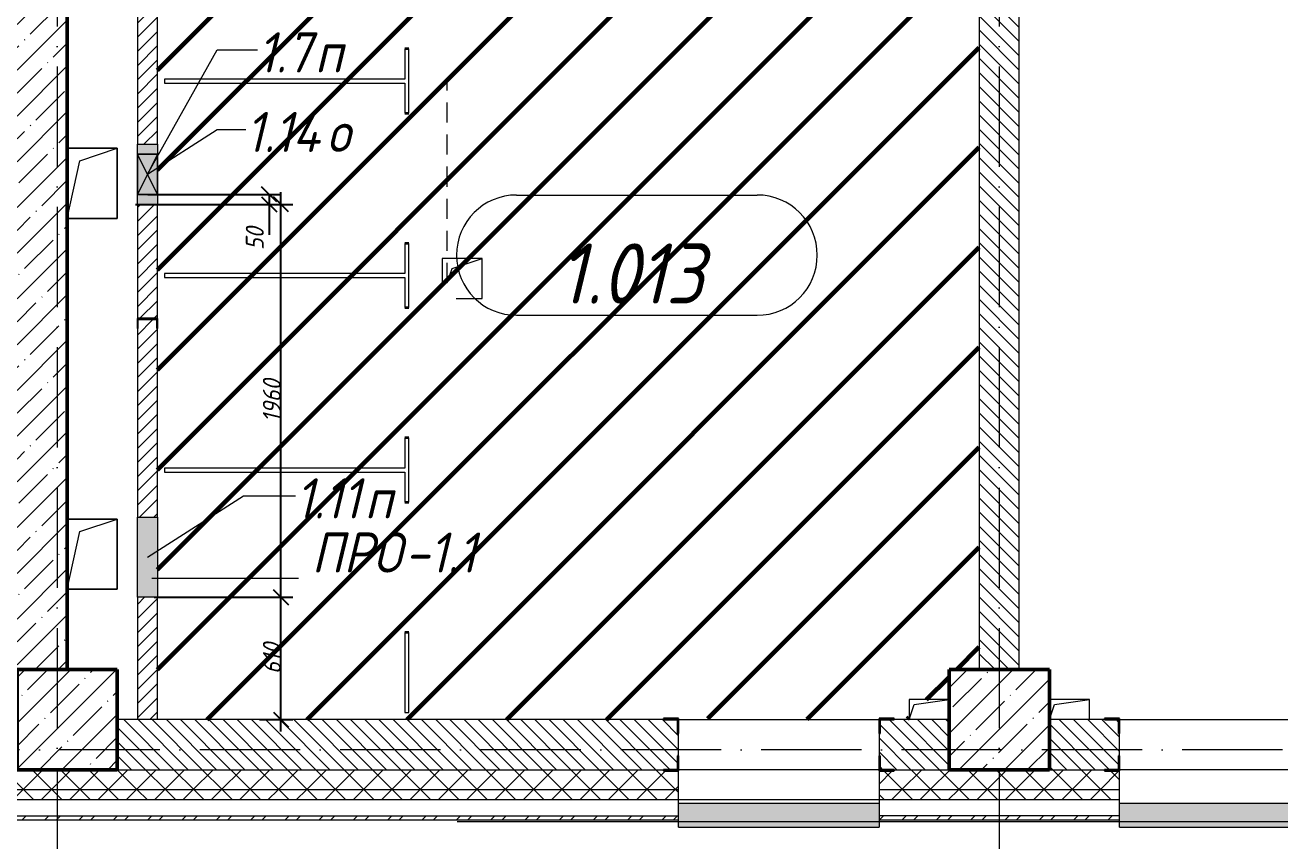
# Model space of a CAD drawing. Header units: millimetres. Extents: x -606178 to 312196, y -19338 to 632709.
# Drawn here: x -412741 to -406481, y 506620 to 510689 of the extents above; entities that cross this region are included whole.
import ezdxf

# ---------------------------------------------------------------- set-up
doc = ezdxf.new("R2010")
doc.units = ezdxf.units.MM
doc.linetypes.add('200_ШТРИХ_ш1п0_6_', pattern=[160, 100, -60])
doc.linetypes.add('50_200_ШТРИХ_1Т_ш5_п1_п1_', pattern=[700, 500, -100, 0, -100])
for name, color, linetype, lineweight in [('6.4.1) Окр пт с инж. ПТ2.16', 3, 'Continuous', 60), ('A-____-____-DIMS', 7, 'Continuous', 9), ('A-DETL-GENF-OTLN', 7, 'Continuous', 9), ('A-DOOR-OPNG-MCUT', 7, 'Continuous', 35), ('A-FLOR-____-OTLN', 7, 'Continuous', 9), ('A-GENM-____-IDEN', 7, 'Continuous', 9), ('A-GENM-____-MCUT', 7, 'Continuous', 25), ('A-GENM-____-OTLN', 7, 'Continuous', 9), ('A-GENM-____-OTLN-1', 7, 'Continuous', 25), ('A-GLAZ-____-IDEN', 7, 'Continuous', 9), ('A-GLAZ-____-OTLN', 7, 'Continuous', 9), ('A-WALL-____-MCUT', 7, 'Continuous', 13), ('A-WALL-____-MCUT-1', 7, 'Continuous', 9), ('A-WALL-____-MCUT-2', 7, 'Continuous', 50), ('A-WALL-____-OTLN', 7, 'Continuous', 9), ('A-WALL-____-PATT-1', 7, 'Continuous', 9), ('A-WALL-FNSH-MCUT-1', 7, 'Continuous', 9), ('S-COLS-____-MCUT', 7, 'Continuous', 50), ('S-COLS-____-OTLN', 7, 'Continuous', 9), ('S-GRID-____-OTLN-1', 7, '50_200_ШТРИХ_1Т_ш5_п1_п1_', 9)]:
    doc.layers.add(name, color=color, linetype=linetype, lineweight=lineweight)
for name, color, linetype, lineweight, true_color in [('A-AREA-IDEN-1', 7, 'Continuous', 9, 0x000000), ('A-DETL-GENF-OTLN-3', 9, 'Continuous', 9, 0x808080), ('A-DETL-GENF-OTLN-4', 9, '200_ШТРИХ_ш1п0_6_', 9, 0x808080), ('A-DOOR-____-OTLN-1', 7, 'Continuous', 9, 0xffffff), ('A-GLAZ-____-OTLN-1', 7, 'Continuous', 9, 0xc0c0c0), ('G-____-____-SYMB-1', 9, 'Continuous', 9, 0x808080)]:
    doc.layers.add(name, color=color, linetype=linetype, lineweight=lineweight, true_color=true_color)
doc.styles.add('ISOCPEUR_I', font='isocpeui.ttf', dxfattribs={"width": 0.9, "height": 2.5})
doc.styles.add('ISOCPEUR_I_11', font='isocpeui.ttf', dxfattribs={"width": 0.9, "height": 200})
doc.styles.add('ISOCPEUR_I_7', font='isocpeui.ttf', dxfattribs={"width": 0.9, "height": 90})
doc.dimstyles.new('ISO-1_8_0_9К_СРЕДНИЙ_Кладочные_1', dxfattribs={"dimscale": 304.8, "dimtxt": 89.638306, "dimasz": 0.246063, "dimexe": 0.19685, "dimexo": 0, "dimgap": 0, "dimtad": 1, "dimdec": 3, "dimrnd": 0.001, "dimdsep": 46, "dimtxsty": 'ISOCPEUR_I_7', "dimblk1": 'OBLIQUE', "dimblk2": 'OBLIQUE', "dimsah": 1, "dimcen": 0.09, "dimdle": 0.19685, "dimazin": 0, "dimtfac": 1, "dimtdec": 4, "dimtix": 1, "dimtmove": 0, "dimatfit": 3, "dimfxl": 1, "dimtvp": 1, "dimtolj": 1, "dimtzin": 0, "dimarcsym": 2})
doc.dimstyles.new('ISO-1_8_0_9К_СРЕДНИЙ_Кладочные_2', dxfattribs={"dimscale": 304.8, "dimtxt": 89.638306, "dimasz": 0.246063, "dimexe": 0.19685, "dimexo": 0, "dimgap": 0, "dimtad": 1, "dimdec": 3, "dimrnd": 0.001, "dimdsep": 46, "dimtxsty": 'ISOCPEUR_I_7', "dimblk1": 'OBLIQUE', "dimblk2": 'OBLIQUE', "dimsah": 1, "dimcen": 0.09, "dimdle": 0.19685, "dimazin": 0, "dimtfac": 1, "dimtdec": 4, "dimtix": 1, "dimtmove": 1, "dimatfit": 3, "dimfxl": 1, "dimtvp": 1, "dimtolj": 1, "dimtzin": 0, "dimarcsym": 2})
pattern_1 = [(135, (-425830.77, 451794.26), (-35.35534, -35.35534), [])]
pattern_2 = [(45, (-425830.77, 451794.26), (-70.71068, 70.71068), []), (135, (-425830.77, 451794.26), (-70.71068, -70.71068), [])]

# ---------------------------------------------------------------- blocks, each defined once
blk = doc.blocks.new('BSC_Колонна _Прямоугольная - 500х500-V34-АР1_План отверстий 1 этажа в осях 1-64_Ю-ЯЯ')
at = {"layer": 'S-COLS-____-OTLN'}
h = blk.add_hatch(dxfattribs=at)
h.set_pattern_fill('FP_40', color=256, style=0, pattern_type=2)
h.set_pattern_definition([(45, (-17950, -55431.04), (-114.04925, 114.04925), []), (45, (-17835.95, -55431.04), (-114.04925, 114.04925), [201.613, -40.323, 3.353, -36.97])])
h.paths.add_polyline_path([(-250, -250), (250, -250), (250, 250), (-250, 250), (-250, 178.3)], flags=0)
at = {"layer": 'S-COLS-____-MCUT'}
for p, q in [((250, 250), (-250, 250)), ((-250, 250), (-250, -250)), ((250, -250), (250, 250)), ((-250, -250), (250, -250))]:
    blk.add_line(p, q, dxfattribs=at)
blk = doc.blocks.new('DOR_ДУ_распашная__1Ст_Прямоугольная_ШЕР - Вн_650х2100h_Кабинки С_у-18405741-АР1_План отверстий 1 этажа в осях 1-64_Ю-ЯЯ')
at = {"layer": 'A-DOOR-OPNG-MCUT'}
for p, q in [((-325, -10), (-325, 10)), ((325, 10), (325, -10))]:
    blk.add_line(p, q, dxfattribs=at)
blk = doc.blocks.new('BSC_Колонна _Прямоугольная - 500х500-V64-АР1_План отверстий 1 этажа в осях 1-64_Ю-ЯЯ')
at = {"layer": 'S-COLS-____-OTLN'}
h = blk.add_hatch(dxfattribs=at)
h.set_pattern_fill('FP_72', color=256, style=0, pattern_type=2)
h.set_pattern_definition([(45, (-13300, -55431.04), (-114.04925, 114.04925), []), (45, (-13185.95, -55431.04), (-114.04925, 114.04925), [201.613, -40.323, 3.353, -36.97])])
h.paths.add_polyline_path([(-250, -250), (250, -250), (250, 250), (-250, 250), (-250, 178.3)], flags=0)
at = {"layer": 'S-COLS-____-MCUT'}
for p, q in [((250, 250), (-250, 250)), ((-250, 250), (-250, -250)), ((250, -250), (250, 250)), ((-250, -250), (250, -250))]:
    blk.add_line(p, q, dxfattribs=at)
blk = doc.blocks.new('Фахверк_СКБ_Уголок - 250_2700-27497298-АР1_План отверстий 1 этажа в осях 1-64_Ю-ЯЯ')
at = {"layer": 'A-GENM-____-MCUT'}
for p, q in [((200, 181), (125, 181)), ((125, 181), (125, 106)), ((131, 106), (131, 175)), ((131, 175), (200, 175)), ((200, 175), (200, 181)), ((125, 106), (131, 106)), ((131, -6), (125, -6)), ((125, -6), (125, -81)), ((131, -75), (131, -6)), ((125, -81), (200, -81)), ((200, -75), (131, -75)), ((200, -81), (200, -75))]:
    blk.add_line(p, q, dxfattribs=at)
blk = doc.blocks.new('154_Фахверк_СКБ_Швеллер - Тип_100_4010-27789772-АР1_План отверстий 1 этажа в осях 1-64_Ю-ЯЯ')
at = {"layer": 'A-GENM-____-MCUT'}
for p, q in [((175, 50), (125, 50)), ((125, 50), (125, -50)), ((128, 47), (175, 47)), ((128, -47), (128, 47)), ((175, 47), (175, 50)), ((125, -50), (175, -50)), ((175, -47), (128, -47)), ((175, -50), (175, -47))]:
    blk.add_line(p, q, dxfattribs=at)
blk = doc.blocks.new('AR_Отверстие Ниша - Лючок-32402355-АР1_План отверстий 1 этажа в осях 1-64_Ю-ЯЯ')
at = {"layer": 'A-GLAZ-____-OTLN'}
h = blk.add_hatch(color=256, dxfattribs=at)
h.paths.add_polyline_path([(150, 50), (100, 50), (100, -50), (150, -50)], flags=0)
h.paths.add_polyline_path([(-100, 50), (-150, 50), (-150, -50), (-100, -50)], flags=0)
for p, q in [((-150, 50), (-100, 50)), ((-150, -50), (-150, 50)), ((100, 50), (150, 50)), ((150, 50), (150, -50)), ((-100, -50), (-150, -50)), ((150, -50), (100, -50))]:
    blk.add_line(p, q, dxfattribs=at)
blk = doc.blocks.new('AR_Отверстие Ниша - Лючок-32401394-АР1_План отверстий 1 этажа в осях 1-64_Ю-ЯЯ')
at = {"layer": 'A-GLAZ-____-OTLN'}
blk.add_hatch(color=256, dxfattribs=at).paths.add_polyline_path([(200, 50), (-200, 50), (-200, -50), (200, -50)], flags=0)
for p, q in [((-200, 50), (200, 50)), ((-200, -50), (-200, 50)), ((200, 50), (200, -50)), ((200, -50), (-200, -50))]:
    blk.add_line(p, q, dxfattribs=at)
blk = doc.blocks.new('AR_Отверстие прямоугольное _в стене_ - AR_Отверстие прямоугольное _в стене__ВК-32402324-АР1_План отверстий 1 этажа в осях 1-64_Ю-ЯЯ')
at = {"layer": 'A-GLAZ-____-OTLN'}
blk.add_hatch(color=256, dxfattribs=at).paths.add_polyline_path([(100, 50), (-100, 50), (-100, -50), (100, -50)], flags=0)
at = {"layer": 'A-DETL-GENF-OTLN'}
for p, q in [((-100, -50), (-100, 50)), ((-100, 50), (100, 50)), ((100, 50), (-100, -50)), ((-100, 50), (100, -50)), ((100, 50), (-100, 50)), ((-100, 50), (-100, -50)), ((100, 50), (100, -50)), ((100, -50), (100, 50)), ((100, -50), (-100, -50)), ((-100, -50), (100, -50))]:
    blk.add_line(p, q, dxfattribs=at)
blk = doc.blocks.new('AR_Отверстие прямоугольное _в плите_ - AR_Отверстие прямоугольное _в плите_-V181-АР1_План отверстий 1 этажа в осях 1-64_Ю-ЯЯ')
at = {"layer": 'A-GENM-____-OTLN'}
for p, q in [((125, 175), (-125, 175)), ((-62.5, 112.5), (125, 175)), ((125, -175), (125, 175)), ((-125, -175), (-62.5, 112.5)), ((-125, -175), (125, -175))]:
    blk.add_line(p, q, dxfattribs=at)
blk = doc.blocks.new('AR_Отверстие прямоугольное _в плите_ - AR_Отверстие прямоугольное _в плите_-V182-АР1_План отверстий 1 этажа в осях 1-64_Ю-ЯЯ')
at = {"layer": 'A-GENM-____-OTLN'}
for p, q in [((100, 100), (-100, 100)), ((-100, 100), (-100, -21.9)), ((-50, 50), (100, 100)), ((100, -100), (100, 100)), ((-74, -21.9), (-50, 50)), ((-30.3, -100), (100, -100))]:
    blk.add_line(p, q, dxfattribs=at)
blk = doc.blocks.new('AR_Отверстие прямоугольное _в плите_ - AR_Отверстие прямоугольное _в плите_-30511788-АР1_План отверстий 1 этажа в осях 1-64_Ю-ЯЯ')
at = {"layer": 'A-GENM-____-OTLN'}
for p, q in [((100, 50), (-100, 50)), ((-100, 50), (-100, -50)), ((-100, -50), (-75, 25)), ((-75, 25), (100, 50))]:
    blk.add_line(p, q, dxfattribs=at)
blk = doc.blocks.new('AR_Отверстие прямоугольное _в плите_ - AR_Отверстие прямоугольное _в плите_-V206-АР1_План отверстий 1 этажа в осях 1-64_Ю-ЯЯ')
at = {"layer": 'A-GENM-____-OTLN'}
for p, q in [((100, 50), (-100, 50)), ((-100, -50), (-75, 25)), ((-75, 25), (100, 50)), ((100, -50), (100, 50))]:
    blk.add_line(p, q, dxfattribs=at)
blk = doc.blocks.new('Отлив_СКБ - Отлив витража_120_НВФ-31885283-АР1_План отверстий 1 этажа в осях 1-64_Ю-ЯЯ')
at = {"layer": 'A-GLAZ-____-OTLN-1'}
for points in [[(425.8, -2), (1000, -2), (1000, 0), (0, 0), (0, -2)], [(425.8, -120), (1000, -120), (1000, -2), (0, -2), (0, -120)]]:
    blk.add_hatch(color=256, dxfattribs=at).paths.add_polyline_path(points, flags=0)
at = {"layer": 'A-GLAZ-____-OTLN'}
for p, q in [((0, 0), (1000, 0)), ((1000, -2), (0, -2)), ((0, -120), (0, -83)), ((0, -120), (1000, -120)), ((1000, -83), (1000, -120))]:
    blk.add_line(p, q, dxfattribs=at)
blk = doc.blocks.new('Отлив_СКБ - Отлив витража_120_НВФ-31885687-АР1_План отверстий 1 этажа в осях 1-64_Ю-ЯЯ')
at = {"layer": 'A-GLAZ-____-OTLN-1'}
for points in [[(0, -2), (1800, -2), (1800, 0), (0, 0)], [(877.1, -120), (1800, -120), (1800, -2), (0, -2), (0, -120)]]:
    blk.add_hatch(color=256, dxfattribs=at).paths.add_polyline_path(points, flags=0)
at = {"layer": 'A-GLAZ-____-OTLN'}
for p, q in [((0, 0), (1800, 0)), ((1800, -2), (0, -2)), ((0, -120), (0, -83)), ((0, -120), (1800, -120)), ((1800, -83), (1800, -120))]:
    blk.add_line(p, q, dxfattribs=at)
blk = doc.blocks.new('DET_L_Имитация разреза_ISO2-5 - Вправо-29859192-АР1_План отверстий 1 этажа в осях 1-64_Ю-ЯЯ')
at = {"layer": 'A-DETL-GENF-OTLN-4'}
blk.add_line((143.1, 0), (1144, 0), dxfattribs=at)
blk = doc.blocks.new('_Oblique')
at = {"color": 0, "linetype": 'ByBlock', "lineweight": -2}
blk.add_line((-0.5, -0.5), (0.5, 0.5), dxfattribs=at)
blk = doc.blocks.new('*D4438')
at = {"layer": 'A-____-____-DIMS', "color": 0, "lineweight": -2, "transparency": 16777216}
for p, q in [((-411464.6, 507165.3), (-411464.6, 507895.3)), ((-412096.9, 507835.3), (-411404.6, 507835.3)), ((-411570.7, 507225.3), (-411404.6, 507225.3))]:
    blk.add_line(p, q, dxfattribs=at)
at = {"layer": 'Defpoints', "color": 0, "transparency": 16777216}
for p in [(-412096.9, 507835.3), (-411464.6, 507835.3), (-411570.7, 507225.3)]:
    blk.add_point(p, dxfattribs=at)
at = {"layer": 'A-____-____-DIMS', "color": 0, "lineweight": -2, "transparency": 16777216, "xscale": 75, "yscale": 75, "zscale": 75}
for p, rotation in [((-411464.6, 507835.3), 90), ((-411464.6, 507225.3), 270)]:
    blk.add_blockref('_Oblique', p, dxfattribs=dict(at, rotation=rotation))
at = {"layer": 'A-____-____-DIMS', "color": 0, "transparency": 16777216, "insert": (-411509.6, 507530.3), "char_height": 90, "width": 368.207, "attachment_point": 5, "rotation": 90, "style": 'ISOCPEUR_I_7'}
blk.add_mtext('\\A1;610', dxfattribs=at)
blk = doc.blocks.new('*D4439')
at = {"layer": 'A-____-____-DIMS', "color": 0, "lineweight": -2, "transparency": 16777216}
for p, q in [((-411464.6, 507775.3), (-411464.6, 509855.3)), ((-412189.8, 509795.3), (-411404.6, 509795.3)), ((-412096.9, 507835.3), (-411404.6, 507835.3))]:
    blk.add_line(p, q, dxfattribs=at)
at = {"layer": 'Defpoints', "color": 0, "transparency": 16777216}
for p in [(-412189.8, 509795.3), (-411464.6, 509795.3), (-412096.9, 507835.3)]:
    blk.add_point(p, dxfattribs=at)
at = {"layer": 'A-____-____-DIMS', "color": 0, "lineweight": -2, "transparency": 16777216, "xscale": 75, "yscale": 75, "zscale": 75}
for p, rotation in [((-411464.6, 509795.3), 90), ((-411464.6, 507835.3), 270)]:
    blk.add_blockref('_Oblique', p, dxfattribs=dict(at, rotation=rotation))
at = {"layer": 'A-____-____-DIMS', "color": 0, "transparency": 16777216, "insert": (-411509.6, 508815.3), "char_height": 90, "width": 504.733, "attachment_point": 5, "rotation": 90, "style": 'ISOCPEUR_I_7'}
blk.add_mtext('\\A1;1960', dxfattribs=at)
blk = doc.blocks.new('*D4440')
at = {"layer": 'A-____-____-DIMS', "color": 0, "lineweight": -2, "transparency": 16777216}
for p, q in [((-412128.7, 509845.3), (-411463.1, 509845.3)), ((-411523.1, 509845.3), (-411523.1, 509735.3)), ((-412189.8, 509795.3), (-411463.1, 509795.3)), ((-411523.1, 509795.3), (-411523.1, 509643.4))]:
    blk.add_line(p, q, dxfattribs=at)
at = {"layer": 'Defpoints', "color": 0, "transparency": 16777216}
for p in [(-412128.7, 509845.3), (-411523.1, 509845.3), (-412189.8, 509795.3)]:
    blk.add_point(p, dxfattribs=at)
at = {"layer": 'A-____-____-DIMS', "color": 0, "lineweight": -2, "transparency": 16777216, "xscale": 75, "yscale": 75, "zscale": 75}
for p, rotation in [((-411523.1, 509845.3), 90), ((-411523.1, 509795.3), 270)]:
    blk.add_blockref('_Oblique', p, dxfattribs=dict(at, rotation=rotation))
at = {"layer": 'A-____-____-DIMS', "color": 0, "transparency": 16777216, "insert": (-411639.8, 509566.9), "char_height": 90, "width": 273.052, "attachment_point": 1, "rotation": 90, "line_spacing_factor": 1.149209, "style": 'ISOCPEUR_I_7'}
blk.add_mtext('\\A1;50', dxfattribs=at)
blk = doc.blocks.new('AAR_СКБ_Марка_помещения_1_5 ммп - Номер _ Площадь-27962135-АИ_План этажа_Стены_1')
at = {"layer": 'A-AREA-IDEN-1'}
for p, q in [((-2.987, 3), (3.013, 3)), ((-2.987, 0), (3.013, 0))]:
    blk.add_line(p, q, dxfattribs=at)
for centre, start, end in [((-2.987, 1.5), 90, 270), ((3.013, 1.5), 270, 90)]:
    blk.add_arc(centre, 1.5, start, end, dxfattribs=at)

msp = doc.modelspace()

# ---------------------------------------------------------------- hatches: boundary and pattern name
at = {"layer": '6.4.1) Окр пт с инж. ПТ2.16'}
h = msp.add_hatch(dxfattribs=at)
h.set_pattern_fill('ANSI31', color=256, scale=111)
h.paths.add_polyline_path([(-407980.7712, 514475.3011), (-408130.7712, 514475.3011), (-408130.7712, 514775.3011), (-408255.7712, 514775.3011), (-408255.7712, 514769.3011), (-408330.7712, 514769.3011), (-408330.7712, 514775.3011), (-409480.7712, 514775.3011), (-409480.7712, 514769.3011), (-409555.7712, 514769.3011), (-409920.7712, 514771.0962), (-409920.7712, 514575.3011), (-409920.7712, 514375.3011), (-409920.7712, 514175.3011), (-409920.7712, 513105.3011), (-409920.7712, 513055.3011), (-409920.7712, 511505.3011), (-409230.7712, 511505.3011), (-409180.7712, 511505.3011), (-409180.7712, 511405.3011), (-409230.7712, 511405.3011), (-411730.7712, 511405.3011), (-412080.7712, 511405.3011), (-412080.7712, 510095.3011), (-412080.7712, 510045.3011), (-412080.7712, 509845.3011), (-412080.7712, 509795.3011), (-412080.7712, 509225.3011), (-412080.7712, 509175.3011), (-412080.7712, 508235.3011), (-412080.7712, 507835.3011), (-412080.7712, 507225.3011), (-409555.7712, 507225.3011), (-409555.7712, 507231.3011), (-409480.7712, 507231.3011), (-408480.7712, 507225.3011), (-408480.7712, 507231.3011), (-408405.7712, 507231.3011), (-408330.7712, 507229.6648), (-408330.7712, 507325.3011), (-408130.7712, 507325.3011), (-408130.7712, 507475.3011), (-407980.7712, 507475.3011), (-407980.7712, 510975.3011), (-407986.7712, 510975.3011), (-407986.7712, 511050.3011)])
at = {"layer": 'A-WALL-____-PATT-1'}
h = msp.add_hatch(dxfattribs=at)
h.set_pattern_fill('FP_13', color=256, style=0, pattern_type=2)
h.set_pattern_definition([(45, (-425830.77, 451794.26), (-114.04925, 114.04925), []), (45, (-425716.72, 451794.26), (-114.04925, 114.04925), [201.612, -40.322, 3.353, -36.97])])
h.paths.add_polyline_path([(-412780.7712, 507475.3011), (-412530.7712, 507475.3011), (-412530.7712, 514975.3011), (-412780.7712, 514975.3011), (-412780.7712, 509018.1171)], flags=0)
h = msp.add_hatch(dxfattribs=at)
h.set_pattern_fill('FP_5', color=256, style=0, pattern_type=2)
h.set_pattern_definition([(45, (-425830.77, 451794.26), (-35.35534, 35.35534), [])])
h.paths.add_polyline_path([(-412080.7712, 507225.3011), (-412080.7712, 507835.3011), (-412180.7712, 507835.3011), (-412180.7712, 507225.3011)], flags=0)
h.paths.add_polyline_path([(-412080.7712, 508235.3011), (-412080.7712, 509175.3011), (-412083.7712, 509175.3011), (-412083.7712, 509222.3011), (-412177.7712, 509222.3011), (-412177.7712, 509175.3011), (-412180.7712, 509175.3011), (-412180.7712, 508235.3011), (-412156.6085, 508235.3011)], flags=0)
h.paths.add_polyline_path([(-412180.7712, 509225.3011), (-412080.7712, 509225.3011), (-412080.7712, 509795.3011), (-412180.7712, 509795.3011)], flags=0)
h.paths.add_polyline_path([(-412112.1109, 510095.3011), (-412080.7712, 510095.3011), (-412080.7712, 512475.3011), (-412180.7712, 512475.3011), (-412180.7712, 510095.3011)], flags=0)
h.paths.add_polyline_path([(-412125.7253, 512975.3011), (-412080.7712, 512975.3011), (-412080.7712, 514775.3011), (-412180.7712, 514775.3011), (-412180.7712, 512975.3011), (-412127.3587, 512975.3011)], flags=0)
h = msp.add_hatch(dxfattribs=at)
h.set_pattern_fill('FP_6', color=256, style=0, pattern_type=2)
h.set_pattern_definition(pattern_1)
h.paths.add_polyline_path([(-407980.7712, 507475.3011), (-407780.7712, 507475.3011), (-407780.7712, 510975.3011), (-407849.7712, 510975.3011), (-407849.7712, 510981.3011), (-407780.7712, 510981.3011), (-407780.7712, 514475.3011), (-407980.7712, 514475.3011), (-407980.7712, 510981.3011), (-407911.7712, 510981.3011), (-407911.7712, 510975.3011), (-407980.7712, 510975.3011), (-407980.7712, 509018.1171)], flags=0)
h = msp.add_hatch(dxfattribs=at)
h.set_pattern_fill('FP_6', color=256, style=0, pattern_type=2)
h.set_pattern_definition(pattern_1)
h.paths.add_polyline_path([(-408405.7712, 506975.3011), (-408130.7712, 506975.3011), (-408130.7712, 507225.3011), (-408474.7712, 507225.3011), (-408474.7712, 507156.3011), (-408480.7712, 507156.3011), (-408480.7712, 507044.3011), (-408474.7712, 507044.3011), (-408474.7712, 506975.3011)], flags=0)
h.paths.add_polyline_path([(-409486.7712, 506975.3011), (-409486.7712, 507044.3011), (-409480.7712, 507044.3011), (-409480.7712, 507156.3011), (-409486.7712, 507156.3011), (-409486.7712, 507225.3011), (-412280.7712, 507225.3011), (-412280.7712, 506975.3011), (-409555.7712, 506975.3011)], flags=0)
h = msp.add_hatch(dxfattribs=at)
h.set_pattern_fill('FP_6', color=256, style=0, pattern_type=2)
h.set_pattern_definition(pattern_1)
h.paths.add_polyline_path([(-405405.7712, 506975.3011), (-405130.7712, 506975.3011), (-405130.7712, 507225.3011), (-405474.7712, 507225.3011), (-405474.7712, 507156.3011), (-405480.7712, 507156.3011), (-405480.7712, 507044.3011), (-405474.7712, 507044.3011), (-405474.7712, 506975.3011)], flags=0)
h.paths.add_polyline_path([(-407630.7712, 506975.3011), (-407286.7712, 506975.3011), (-407286.7712, 507044.3011), (-407280.7712, 507044.3011), (-407280.7712, 507156.3011), (-407286.7712, 507156.3011), (-407287.4229, 507225.3011), (-407630.7712, 507225.3011)], flags=0)
h = msp.add_hatch(dxfattribs=at)
h.set_pattern_fill('FP_1', color=256, style=0, pattern_type=2)
h.set_pattern_definition(pattern_2)
h.paths.add_polyline_path([(-381405.7712, 506875.3011), (-380615.7712, 506875.3011), (-380615.7712, 506975.3011), (-381405.7712, 506975.3011), (-381405.7712, 506969.3011), (-381480.7712, 506969.3011), (-381480.7712, 506875.3011)], flags=0)
h.paths.add_polyline_path([(-383426.1639, 506875.3011), (-383280.7712, 506875.3011), (-383280.7712, 506969.3011), (-383355.7712, 506969.3011), (-383355.7712, 506975.3011), (-384405.7712, 506975.3011), (-384405.7712, 506969.3011), (-384480.7712, 506969.3011), (-384480.7712, 506875.3011)], flags=0)
h.paths.add_polyline_path([(-386280.7712, 506875.3011), (-386280.7712, 506969.3011), (-386355.7712, 506969.3011), (-386355.7712, 506975.3011), (-387405.7712, 506975.3011), (-387405.7712, 506969.3011), (-387480.7712, 506969.3011), (-387480.7712, 506875.3011), (-386961.1652, 506875.3011)], flags=0)
h.paths.add_polyline_path([(-390130.7712, 506875.3011), (-389280.7712, 506875.3011), (-389280.7712, 506969.3011), (-389355.7712, 506969.3011), (-389355.7712, 506975.3011), (-390405.7712, 506975.3011), (-390405.7712, 506969.3011), (-390480.7712, 506969.3011), (-390480.7712, 506875.3011), (-390405.7712, 506875.3011)], flags=0)
h.paths.add_polyline_path([(-392280.7712, 506875.3011), (-392280.7712, 506969.3011), (-392355.7712, 506969.3011), (-392355.7712, 506975.3011), (-393405.7712, 506975.3011), (-393405.7712, 506969.3011), (-393480.7712, 506969.3011), (-393480.7712, 506875.3011), (-392286.7712, 506875.3011)], flags=0)
h.paths.add_polyline_path([(-395280.7712, 506875.3011), (-395280.7712, 506969.3011), (-395355.7712, 506969.3011), (-395355.7712, 506975.3011), (-396405.7712, 506975.3011), (-396405.7712, 506969.3011), (-396480.7712, 506969.3011), (-396480.7712, 506875.3011), (-395798.6686, 506875.3011)], flags=0)
h.paths.add_polyline_path([(-399333.6699, 506875.3011), (-398280.7712, 506875.3011), (-398280.7712, 506969.3011), (-398355.7712, 506969.3011), (-398355.7712, 506975.3011), (-399405.7712, 506975.3011), (-399405.7712, 506969.3011), (-399480.7712, 506969.3011), (-399480.7712, 506875.3011)], flags=0)
h.paths.add_polyline_path([(-401280.7712, 506875.3011), (-401280.7712, 506969.3011), (-401355.7712, 506969.3011), (-401355.7712, 506975.3011), (-402405.7712, 506975.3011), (-402405.7712, 506969.3011), (-402480.7712, 506969.3011), (-402480.7712, 506875.3011), (-401984.9209, 506875.3011)], flags=0)
h.paths.add_polyline_path([(-405480.7712, 506875.3011), (-404280.7712, 506875.3011), (-404280.7712, 506969.3011), (-404355.7712, 506969.3011), (-404355.7712, 506975.3011), (-405405.7712, 506975.3011), (-405405.7712, 506969.3011), (-405480.7712, 506969.3011)], flags=0)
h.paths.add_polyline_path([(-407630.7712, 506875.3011), (-407280.7712, 506875.3011), (-407280.7712, 506969.3011), (-407355.7712, 506969.3011), (-407355.7712, 506975.3011), (-408405.7712, 506975.3011), (-408405.7712, 506969.3011), (-408480.7712, 506969.3011), (-408480.7712, 506875.3011), (-408130.7712, 506875.3011)], flags=0)
h.paths.add_polyline_path([(-409938.6739, 506875.3011), (-409480.7712, 506875.3011), (-409480.7712, 506969.3011), (-409555.7712, 506969.3011), (-409555.7712, 506975.3011), (-416180.7712, 506975.3011), (-416180.7712, 506875.3011), (-411706.1746, 506875.3011)], flags=0)
h.paths.add_polyline_path([(-417580.7712, 506875.3011), (-417580.7712, 506975.3011), (-418180.7712, 506975.3011), (-418180.7712, 506875.3011)], flags=0)
h.paths.add_polyline_path([(-420280.7712, 506875.3011), (-420280.7712, 506975.3011), (-428280.7712, 506975.3011), (-428280.7712, 506875.3011), (-422311.1786, 506875.3011)], flags=0)
h = msp.add_hatch(dxfattribs=at)
h.set_pattern_fill('FP_1', color=256, style=0, pattern_type=2)
h.set_pattern_definition(pattern_2)
h.paths.add_polyline_path([(-380615.7712, 506825.3011), (-380615.7712, 506875.3011), (-381480.7712, 506875.3011), (-381480.7712, 506825.3011), (-380774.9129, 506825.3011)], flags=0)
h.paths.add_polyline_path([(-383426.1639, 506825.3011), (-383280.7712, 506825.3011), (-383280.7712, 506875.3011), (-384480.7712, 506875.3011), (-384480.7712, 506825.3011)], flags=0)
h.paths.add_polyline_path([(-386280.7712, 506825.3011), (-386280.7712, 506875.3011), (-387480.7712, 506875.3011), (-387480.7712, 506825.3011), (-386961.1652, 506825.3011)], flags=0)
h.paths.add_polyline_path([(-389280.7712, 506825.3011), (-389280.7712, 506875.3011), (-390480.7712, 506875.3011), (-390480.7712, 506825.3011), (-389612.4162, 506825.3011)], flags=0)
h.paths.add_polyline_path([(-392280.7712, 506825.3011), (-392280.7712, 506875.3011), (-393480.7712, 506875.3011), (-393480.7712, 506825.3011), (-393147.4176, 506825.3011)], flags=0)
h.paths.add_polyline_path([(-398449.9196, 506825.3011), (-398280.7712, 506825.3011), (-398280.7712, 506875.3011), (-399480.7712, 506875.3011), (-399480.7712, 506825.3011), (-398891.7947, 506825.3011)], flags=0)
h.paths.add_polyline_path([(-396480.7712, 506825.3011), (-395280.7712, 506825.3011), (-395280.7712, 506875.3011), (-396480.7712, 506875.3011)], flags=0)
h.paths.add_polyline_path([(-402480.7712, 506825.3011), (-401280.7712, 506825.3011), (-401280.7712, 506875.3011), (-402480.7712, 506875.3011)], flags=0)
h.paths.add_polyline_path([(-405480.7712, 506825.3011), (-404280.7712, 506825.3011), (-404280.7712, 506875.3011), (-405480.7712, 506875.3011)], flags=0)
h.paths.add_polyline_path([(-408480.7712, 506825.3011), (-407280.7712, 506825.3011), (-407280.7712, 506875.3011), (-408480.7712, 506875.3011)], flags=0)
h.paths.add_polyline_path([(-409938.6739, 506825.3011), (-409480.7712, 506825.3011), (-409480.7712, 506875.3011), (-416180.7712, 506875.3011), (-416180.7712, 506825.3011), (-411706.1746, 506825.3011)], flags=0)
h.paths.add_polyline_path([(-417580.7712, 506825.3011), (-417580.7712, 506875.3011), (-418180.7712, 506875.3011), (-418180.7712, 506825.3011)], flags=0)
h.paths.add_polyline_path([(-420280.7712, 506825.3011), (-420280.7712, 506875.3011), (-428380.7712, 506875.3011), (-428380.7712, 506825.3011), (-422311.1786, 506825.3011)], flags=0)
h = msp.add_hatch(dxfattribs=at)
h.set_pattern_fill('FP_3', color=256, style=0, pattern_type=2)
h.set_pattern_definition([(45, (-425830.77, 451794.26), (-85.53659, 85.53659), []), (45, (-425773.75, 451794.26), (-85.53659, 85.53659), [])])
h.paths.add_polyline_path([(-380774.9129, 506725.3011), (-380615.7712, 506725.3011), (-380615.7712, 506745.3011), (-381480.7712, 506745.3011), (-381480.7712, 506725.3011)], flags=0)
h.paths.add_polyline_path([(-383426.1639, 506725.3011), (-383280.7712, 506725.3011), (-383280.7712, 506745.3011), (-384480.7712, 506745.3011), (-384480.7712, 506725.3011)], flags=0)
h.paths.add_polyline_path([(-386961.1652, 506725.3011), (-386280.7712, 506725.3011), (-386280.7712, 506745.3011), (-387480.7712, 506745.3011), (-387480.7712, 506725.3011)], flags=0)
h.paths.add_polyline_path([(-389612.4162, 506725.3011), (-389280.7712, 506725.3011), (-389280.7712, 506745.3011), (-390480.7712, 506745.3011), (-390480.7712, 506725.3011), (-390054.2914, 506725.3011)], flags=0)
h.paths.add_polyline_path([(-392280.7712, 506725.3011), (-392280.7712, 506745.3011), (-393480.7712, 506745.3011), (-393480.7712, 506725.3011), (-393147.4176, 506725.3011)], flags=0)
h.paths.add_polyline_path([(-395798.6686, 506725.3011), (-395280.7712, 506725.3011), (-395280.7712, 506745.3011), (-396480.7712, 506745.3011), (-396480.7712, 506725.3011)], flags=0)
h.paths.add_polyline_path([(-398449.9196, 506725.3011), (-398280.7712, 506725.3011), (-398280.7712, 506745.3011), (-399480.7712, 506745.3011), (-399480.7712, 506725.3011), (-398891.7947, 506725.3011)], flags=0)
h.paths.add_polyline_path([(-402480.7712, 506725.3011), (-401280.7712, 506725.3011), (-401280.7712, 506745.3011), (-402480.7712, 506745.3011)], flags=0)
h.paths.add_polyline_path([(-404636.1719, 506725.3011), (-404280.7712, 506725.3011), (-404280.7712, 506745.3011), (-405480.7712, 506745.3011), (-405480.7712, 506725.3011)], flags=0)
h.paths.add_polyline_path([(-407280.7712, 506725.3011), (-407280.7712, 506745.3011), (-408480.7712, 506745.3011), (-408480.7712, 506725.3011), (-407287.4229, 506725.3011)], flags=0)
h.paths.add_polyline_path([(-409938.6739, 506725.3011), (-409480.7712, 506725.3011), (-409480.7712, 506745.3011), (-416180.7712, 506745.3011), (-416180.7712, 506725.3011), (-411706.1746, 506725.3011)], flags=0)
h.paths.add_polyline_path([(-418180.7712, 506725.3011), (-417580.7712, 506725.3011), (-417580.7712, 506745.3011), (-418180.7712, 506745.3011)], flags=0)
h.paths.add_polyline_path([(-420280.7712, 506725.3011), (-420280.7712, 506745.3011), (-428510.7712, 506745.3011), (-428510.7712, 506725.3011), (-422311.1786, 506725.3011)], flags=0)

# ---------------------------------------------------------------- linework, layer by layer
at = {"layer": 'A-FLOR-____-OTLN'}
for p, q in [((-412530.7712, 510075.3011), (-412280.7712, 510075.3011)), ((-412280.7712, 510075.3011), (-412280.7712, 509725.3011)), ((-412280.7712, 509725.3011), (-412530.7712, 509725.3011)), ((-412530.7712, 508225.3011), (-412280.7712, 508225.3011)), ((-412280.7712, 508225.3011), (-412280.7712, 507875.3011)), ((-412280.7712, 507875.3011), (-412530.7712, 507875.3011))]:
    msp.add_line(p, q, dxfattribs=at)
at = {"layer": 'A-GENM-____-IDEN'}
msp.add_line((-412108.3843, 507931.5564), (-411376.6198, 507931.5564), dxfattribs=at)
at = {"layer": 'A-GLAZ-____-IDEN'}
for p, q in [((-412130.7712, 509945.3011), (-411782.741, 510565.8594)), ((-411782.741, 510565.8594), (-411580.7712, 510565.8594)), ((-412130.7712, 509945.3011), (-411782.741, 510168.8594)), ((-411782.741, 510168.8594), (-411640.1712, 510168.8594)), ((-412130.7712, 508035.3011), (-411651.3295, 508341.317)), ((-411651.3295, 508341.317), (-411391.5418, 508341.317))]:
    msp.add_line(p, q, dxfattribs=at)
at = {"layer": 'A-WALL-____-MCUT'}
for p, q in [((-407980.7712, 510975.3011), (-407980.7712, 507475.3011)), ((-407780.7712, 507475.3011), (-407780.7712, 510975.3011)), ((-409555.7712, 507225.3011), (-412280.7712, 507225.3011)), ((-408130.7712, 507225.3011), (-408405.7712, 507225.3011)), ((-407355.7712, 507225.3011), (-407630.7712, 507225.3011)), ((-409480.7712, 507044.3011), (-409480.7712, 507156.3011)), ((-408480.7712, 507156.3011), (-408480.7712, 507044.3011)), ((-407280.7712, 507044.3011), (-407280.7712, 507156.3011)), ((-409480.7712, 506745.3011), (-409480.7712, 506969.3011)), ((-408480.7712, 506969.3011), (-408480.7712, 506745.3011)), ((-407280.7712, 506745.3011), (-407280.7712, 506969.3011)), ((-416180.7712, 506745.3011), (-409480.7712, 506745.3011)), ((-407280.7712, 506745.3011), (-408480.7712, 506745.3011))]:
    msp.add_line(p, q, dxfattribs=at)
at = {"layer": 'A-WALL-____-MCUT-1'}
for p, q in [((-412280.7712, 506975.3011), (-409555.7712, 506975.3011)), ((-408405.7712, 506975.3011), (-408130.7712, 506975.3011)), ((-407630.7712, 506975.3011), (-407355.7712, 506975.3011)), ((-409480.7712, 506875.3011), (-416180.7712, 506875.3011)), ((-407280.7712, 506875.3011), (-408480.7712, 506875.3011)), ((-409480.7712, 506825.3011), (-416180.7712, 506825.3011)), ((-407280.7712, 506825.3011), (-408480.7712, 506825.3011))]:
    msp.add_line(p, q, dxfattribs=at)
at = {"layer": 'A-WALL-____-MCUT-2'}
msp.add_line((-412530.7712, 507475.3011), (-412530.7712, 514975.3011), dxfattribs=at)
at = {"layer": 'A-WALL-____-OTLN'}
for p, q in [((-409480.7712, 507225.3011), (-408480.7712, 507225.3011)), ((-407280.7712, 507225.3011), (-405480.7712, 507225.3011)), ((-408480.7712, 506975.3011), (-409480.7712, 506975.3011)), ((-405480.7712, 506975.3011), (-407280.7712, 506975.3011)), ((-408480.7712, 506825.3011), (-409480.7712, 506825.3011))]:
    msp.add_line(p, q, dxfattribs=at)
at = {"layer": 'A-WALL-FNSH-MCUT-1'}
for p, q in [((-412180.7712, 512475.3011), (-412180.7712, 510095.3011)), ((-412080.7712, 510095.3011), (-412080.7712, 511405.3011)), ((-410845.7712, 510570.3011), (-410845.7712, 510420.3011)), ((-410825.7712, 510250.3011), (-410825.7712, 510570.3011)), ((-410845.7712, 510420.3011), (-412045.7712, 510420.3011)), ((-412045.7712, 510420.3011), (-412045.7712, 510400.3011)), ((-412045.7712, 510400.3011), (-410845.7712, 510400.3011)), ((-410845.7712, 510400.3011), (-410845.7712, 510250.3011)), ((-412180.7712, 509795.3011), (-412180.7712, 509225.3011)), ((-412080.7712, 509225.3011), (-412080.7712, 509795.3011)), ((-410845.7712, 509600.3011), (-410845.7712, 509450.3011)), ((-410825.7712, 509280.3011), (-410825.7712, 509600.3011)), ((-410845.7712, 509450.3011), (-412045.7712, 509450.3011)), ((-412045.7712, 509450.3011), (-412045.7712, 509430.3011)), ((-412045.7712, 509430.3011), (-410845.7712, 509430.3011)), ((-410845.7712, 509430.3011), (-410845.7712, 509280.3011)), ((-412180.7712, 509175.3011), (-412180.7712, 508235.3011)), ((-412080.7712, 508235.3011), (-412080.7712, 509175.3011)), ((-410845.7712, 508630.3011), (-410845.7712, 508480.3011)), ((-410825.7712, 508310.3011), (-410825.7712, 508630.3011)), ((-410845.7712, 508480.3011), (-412045.7712, 508480.3011)), ((-412045.7712, 508480.3011), (-412045.7712, 508460.3011)), ((-412045.7712, 508460.3011), (-410845.7712, 508460.3011)), ((-410845.7712, 508460.3011), (-410845.7712, 508310.3011)), ((-412180.7712, 507835.3011), (-412180.7712, 507225.3011)), ((-412080.7712, 507225.3011), (-412080.7712, 507835.3011)), ((-410845.7712, 507660.3011), (-410845.7712, 507260.3011)), ((-410825.7712, 507260.3011), (-410825.7712, 507660.3011)), ((-410845.7712, 507260.3011), (-410825.7712, 507260.3011)), ((-416180.7712, 506725.3011), (-409480.7712, 506725.3011)), ((-409480.7712, 506725.3011), (-409480.7712, 506745.3011)), ((-408480.7712, 506745.3011), (-408480.7712, 506725.3011)), ((-408480.7712, 506725.3011), (-407280.7712, 506725.3011)), ((-407280.7712, 506725.3011), (-407280.7712, 506745.3011))]:
    msp.add_line(p, q, dxfattribs=at)
at = {"layer": 'G-____-____-SYMB-1'}
msp.add_line((-403320.7712, 506715.7844), (-410584.5002, 506715.7844), dxfattribs=at)
at = {"layer": 'S-GRID-____-OTLN-1'}
for p, q in [((-412580.7712, 542687.1106), (-412580.7712, 504685.847)), ((-407880.7712, 542687.1106), (-407880.7712, 504685.847)), ((-321756.3646, 507075.3011), (-430499.5414, 507075.3011))]:
    msp.add_line(p, q, dxfattribs=at)

# ---------------------------------------------------------------- block references
at = {"layer": 'A-AREA-IDEN-1', "xscale": 199.9999999999999, "yscale": 199.9999999999999, "zscale": 199.9999999999999}
msp.add_blockref('AAR_СКБ_Марка_помещения_1_5 ммп - Номер _ Площадь-27962135-АИ_План этажа_Стены_1', (-409691.364, 509241.9543), dxfattribs=at)
at = {"layer": 'A-DETL-GENF-OTLN-3', "rotation": 90.00000000000072}
msp.add_blockref('DET_L_Имитация разреза_ISO2-5 - Вправо-29859192-АР1_План отверстий 1 этажа в осях 1-64_Ю-ЯЯ', (-410634.4361, 509260.3011), dxfattribs=at)
at = {"layer": 'A-DOOR-____-OTLN-1', "rotation": 90.00000000000007}
for p in [(-410835.7712, 510895.3011), (-410835.7712, 509925.3011), (-410835.7712, 508955.3011), (-410835.7712, 507985.3011)]:
    msp.add_blockref('DOR_ДУ_распашная__1Ст_Прямоугольная_ШЕР - Вн_650х2100h_Кабинки С_у-18405741-АР1_План отверстий 1 этажа в осях 1-64_Ю-ЯЯ', p, dxfattribs=at)
at = {"layer": 'A-GENM-____-OTLN'}
for name, p in [('AR_Отверстие прямоугольное _в плите_ - AR_Отверстие прямоугольное _в плите_-V181-АР1_План отверстий 1 этажа в осях 1-64_Ю-ЯЯ', (-412405.7712, 509900.3011)), ('AR_Отверстие прямоугольное _в плите_ - AR_Отверстие прямоугольное _в плите_-V182-АР1_План отверстий 1 этажа в осях 1-64_Ю-ЯЯ', (-410560.7712, 509425.3011)), ('AR_Отверстие прямоугольное _в плите_ - AR_Отверстие прямоугольное _в плите_-V181-АР1_План отверстий 1 этажа в осях 1-64_Ю-ЯЯ', (-412405.7712, 508050.3011)), ('AR_Отверстие прямоугольное _в плите_ - AR_Отверстие прямоугольное _в плите_-30511788-АР1_План отверстий 1 этажа в осях 1-64_Ю-ЯЯ', (-408230.7712, 507275.3011)), ('AR_Отверстие прямоугольное _в плите_ - AR_Отверстие прямоугольное _в плите_-V206-АР1_План отверстий 1 этажа в осях 1-64_Ю-ЯЯ', (-407530.7712, 507275.3011))]:
    msp.add_blockref(name, p, dxfattribs=at)
at = {"layer": 'A-GENM-____-OTLN-1'}
for name, p, rotation in [('154_Фахверк_СКБ_Швеллер - Тип_100_4010-27789772-АР1_План отверстий 1 этажа в осях 1-64_Ю-ЯЯ', (-412130.7712, 509350.3011), 270.0000000000001), ('Фахверк_СКБ_Уголок - 250_2700-27497298-АР1_План отверстий 1 этажа в осях 1-64_Ю-ЯЯ', (-409355.7712, 507150.3011), 180), ('Фахверк_СКБ_Уголок - 250_2700-27497298-АР1_План отверстий 1 этажа в осях 1-64_Ю-ЯЯ', (-407155.7712, 507150.3011), 180)]:
    msp.add_blockref(name, p, dxfattribs=dict(at, rotation=rotation))
msp.add_blockref('Фахверк_СКБ_Уголок - 250_2700-27497298-АР1_План отверстий 1 этажа в осях 1-64_Ю-ЯЯ', (-408605.7712, 507050.3011), dxfattribs=at)
at = {"layer": 'A-GLAZ-____-OTLN', "rotation": 270.0000000000001}
for name, p in [('AR_Отверстие Ниша - Лючок-32402355-АР1_План отверстий 1 этажа в осях 1-64_Ю-ЯЯ', (-412130.7712, 509945.3011)), ('AR_Отверстие прямоугольное _в стене_ - AR_Отверстие прямоугольное _в стене__ВК-32402324-АР1_План отверстий 1 этажа в осях 1-64_Ю-ЯЯ', (-412130.7712, 509945.3011)), ('AR_Отверстие Ниша - Лючок-32401394-АР1_План отверстий 1 этажа в осях 1-64_Ю-ЯЯ', (-412130.7712, 508035.3011))]:
    msp.add_blockref(name, p, dxfattribs=at)
at = {"layer": 'A-GLAZ-____-OTLN'}
for name, p in [('Отлив_СКБ - Отлив витража_120_НВФ-31885283-АР1_План отверстий 1 этажа в осях 1-64_Ю-ЯЯ', (-409480.7712, 506808.3011)), ('Отлив_СКБ - Отлив витража_120_НВФ-31885687-АР1_План отверстий 1 этажа в осях 1-64_Ю-ЯЯ', (-407280.7712, 506808.3011))]:
    msp.add_blockref(name, p, dxfattribs=at)
at = {"layer": 'S-COLS-____-OTLN'}
for name, p in [('BSC_Колонна _Прямоугольная - 500х500-V64-АР1_План отверстий 1 этажа в осях 1-64_Ю-ЯЯ', (-412530.7712, 507225.3011)), ('BSC_Колонна _Прямоугольная - 500х500-V34-АР1_План отверстий 1 этажа в осях 1-64_Ю-ЯЯ', (-407880.7712, 507225.3011))]:
    msp.add_blockref(name, p, dxfattribs=at)

# ---------------------------------------------------------------- texts
at = {"layer": 'A-AREA-IDEN-1', "insert": (-409716.7931, 509300.2841), "char_height": 300, "width": 846, "attachment_point": 8, "line_spacing_factor": 1.139951, "style": 'ISOCPEUR_I'}
msp.add_mtext('\\pxqc,t8.46667,16.93333,25.4,33.86667,42.33333,50.8,59.26667,67.73333,76.2,84.66667,93.13333,101.6,110.06667,118.53333,127,135.46667,143.93333,152.4,160.86667,169.33333,177.8,186.26667,194.73333,203.2,211.66667,220.13333,228.6,237.06667,245.53333,254,262.46667,270.93333;{1.013}', dxfattribs=at)
at = {"layer": 'A-GENM-____-IDEN', "char_height": 200, "attachment_point": 1, "style": 'ISOCPEUR_I_11'}
for s, insert, width in [('ПРО', (-411311.4765, 508158.6725), 562.784625), ('-1.1', (-410847.1328, 508158.6725), 461.772)]:
    msp.add_mtext(s, dxfattribs=dict(at, insert=insert, width=width))
at = {"layer": 'A-GLAZ-____-IDEN', "char_height": 200, "attachment_point": 1, "style": 'ISOCPEUR_I_11'}
for s, insert, width in [('1.7', (-411580.7712, 510653.474), 346.329), ('\\fISOCPEUR|b0|i1|c204|p34|;\\W.9;п', (-411295.0212, 510653.474), 158.734125), ('1.14', (-411640.1712, 510256.474), 490.63275), ('\\fISOCPEUR|b0|i1|c204|p34|;\\W.9;о', (-411235.3587, 510256.474), 158.734125), ('1.11', (-411391.5418, 508428.9316), 418.480875), ('\\fISOCPEUR|b0|i1|c204|p34|;\\W.9;п', (-411046.2605, 508428.9316), 158.734125)]:
    msp.add_mtext(s, dxfattribs=dict(at, insert=insert, width=width))

# ---------------------------------------------------------------- dimensions: what is measured, and where the dimension line sits
at = {"layer": 'A-____-____-DIMS'}
dim = msp.add_linear_dim(base=(-411523.0883, 509845.3011), p1=(-412189.773, 509795.3011), p2=(-412128.7445, 509845.3011), angle=90, dimstyle='ISO-1_8_0_9К_СРЕДНИЙ_Кладочные_1', override={"dimpost": '<>', "dimfxl": 78.895354}, dxfattribs=at)
dim.commit()
dim.dimension.update_dxf_attribs({"geometry": '*D4440', "text_midpoint": (-411579.7576, 509643.4415), "dimtype": 160, "text_rotation": 90})
for base, p1, p2, override, picture, middle in [((-411464.5956, 509795.3011), (-412096.9074, 507835.3011), (-412189.773, 509795.3011), {"dimpost": '<>', "dimfxl": 1962.198769}, '*D4439', (-411509.5956, 508815.3011)), ((-411464.5956, 507835.3011), (-411570.6616, 507225.3011), (-412096.9074, 507835.3011), {"dimpost": '<>', "dimfxl": 805.626873}, '*D4438', (-411509.5956, 507530.3011))]:
    dim = msp.add_linear_dim(base=base, p1=p1, p2=p2, angle=90, dimstyle='ISO-1_8_0_9К_СРЕДНИЙ_Кладочные_2', override=override, dxfattribs=at)
    dim.commit()
    dim.dimension.update_dxf_attribs({"geometry": picture, "text_midpoint": middle})

doc.saveas('drawing.dxf')
